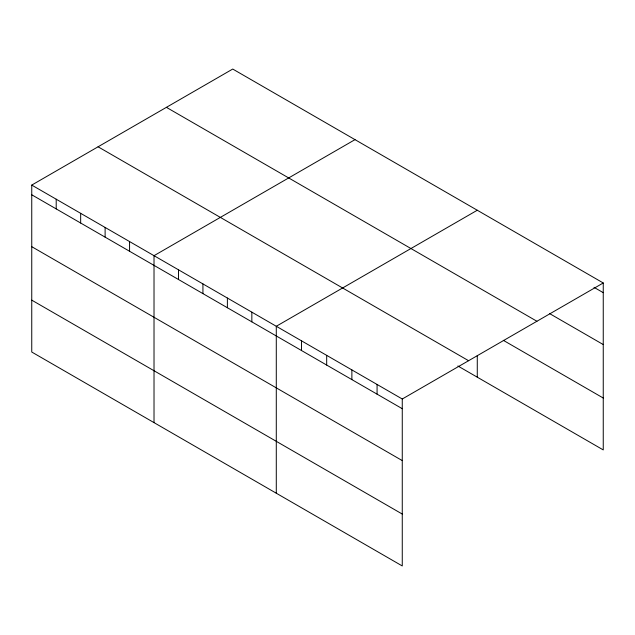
<?xml version="1.0" encoding="UTF-8"?>
<svg xmlns="http://www.w3.org/2000/svg" width="635" height="635" viewBox="0 0 635 635"><rect width="100%" height="100%" fill="white"/><g stroke="black" fill="none" stroke-linecap="round" stroke-linejoin="round"><path stroke-width="0.95" d="M31.75 185.087L402.265 399.002L402.265 565.952L31.75 352.028L31.75 185.087L232.735 69.048L603.25 282.972L603.25 449.913L457.883 365.982M355.005 139.644L154.019 255.683L154.019 422.624M477.274 210.241L276.288 326.271L276.288 493.22M402.265 399.002L603.25 282.972M594.011 287.337L603.25 292.671M549.497 313.531L603.25 344.559M166.41 107.347L536.924 321.262M503.309 340.32L603.25 398.026M98.076 146.796L468.59 360.712M31.75 194.786L402.265 408.702M31.75 246.682L402.265 460.597M31.75 300.141L402.265 514.056M477.274 355.64L477.274 377.182M377.071 384.461L377.071 394.16M351.877 369.911L351.877 379.611M326.684 355.362L326.684 365.069M301.49 340.82L301.49 350.52M251.841 312.15L251.841 321.858M227.386 298.037L227.386 307.737M202.93 283.916L202.93 293.616M178.475 269.796L178.475 279.503M129.564 241.562L129.564 251.262M105.116 227.441L105.116 237.141M80.661 213.328L80.661 223.028M56.205 199.207L56.205 208.907"/></g></svg>
